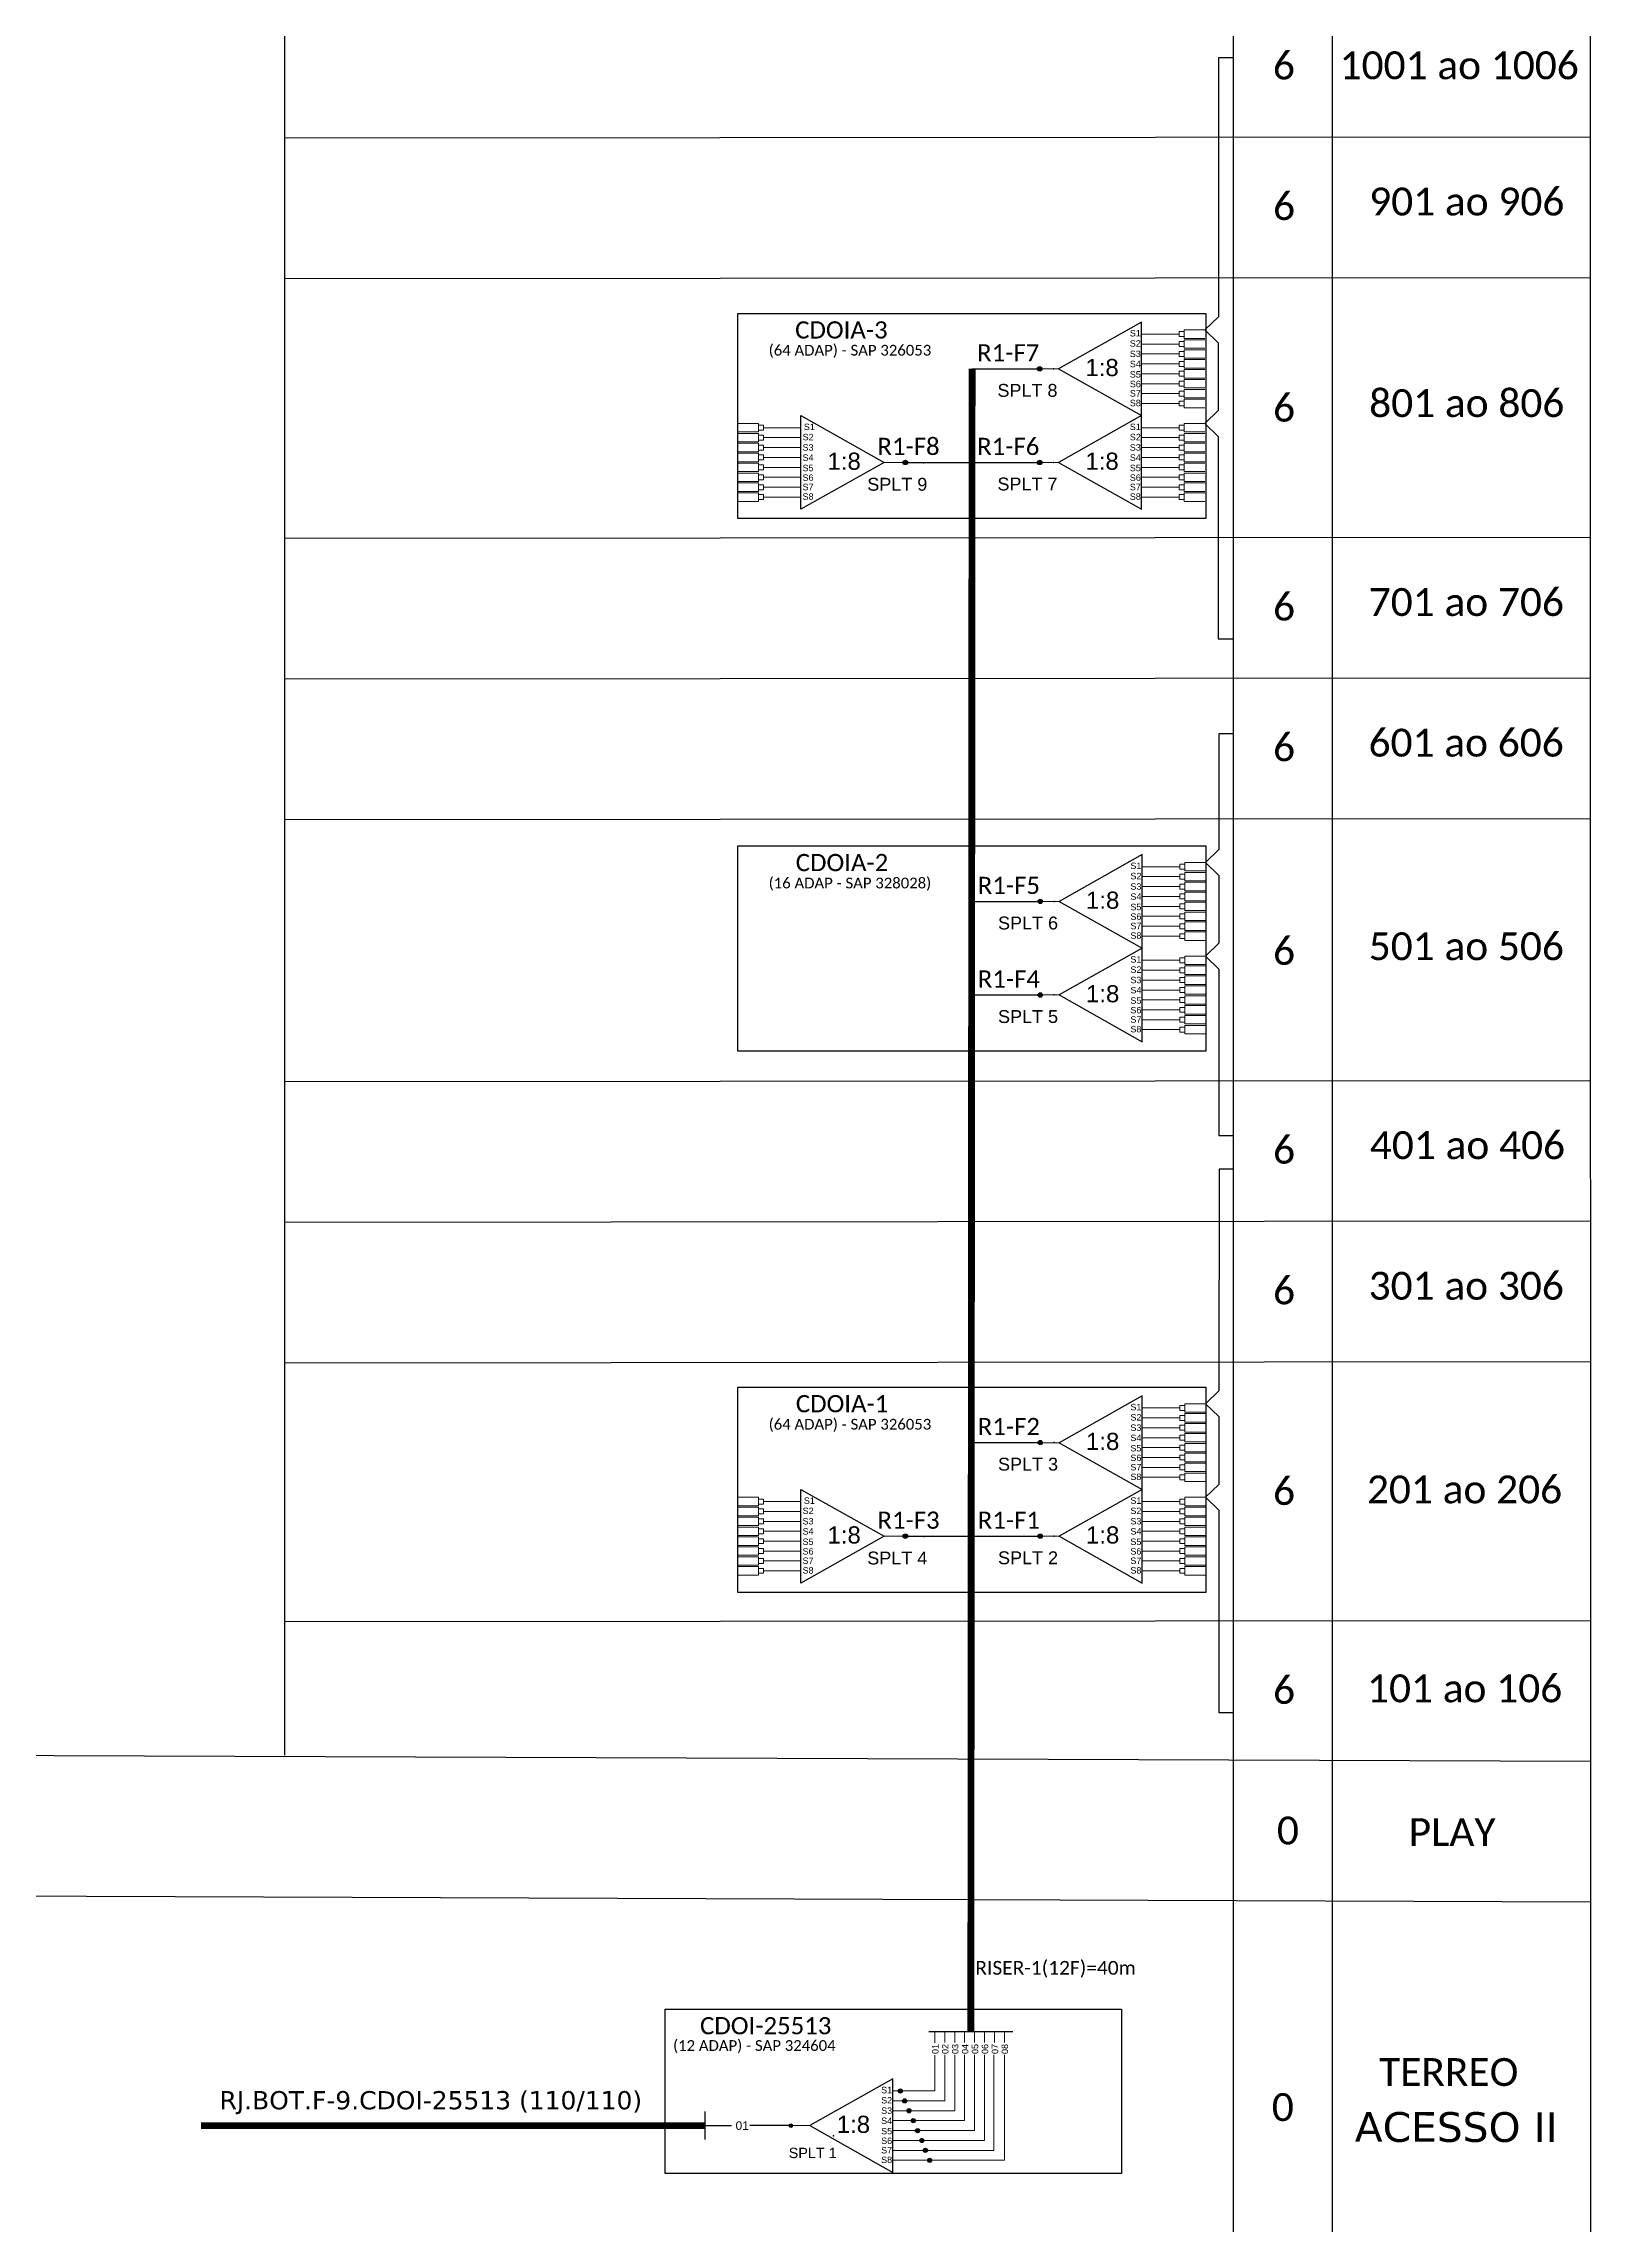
# Model space of a CAD drawing. Extents: x -4 to 1788, y 1 to 595.
# Drawn here: x 1454.3 to 1634.3, y 213.3 to 467.2 of the extents above; entities that cross this region are included whole.
import ezdxf
from ezdxf.enums import TextEntityAlignment as Align

# ---------------------------------------------------------------- set-up
doc = ezdxf.new("R2010")
doc.units = 0
doc.layers.add('40.1-ETIQUETAS', color=1, linetype='Continuous', lineweight=20)
doc.layers.add('label_cabos', color=7, linetype='Continuous')
doc.styles.add('ARIAL', font='arial.ttf')
doc.styles.add('siredit', font='verdana.ttf')
doc.styles.add('WMF-Calibri0', font='calibri.ttf')

# ---------------------------------------------------------------- blocks, each defined once
blk = doc.blocks.new('SPLT_1-8_SC-APC')
at = {"color": 1}
blk.add_lwpolyline([(-7.37, -2.1), (-17.04, -7.55), (-7.37, -13), (-7.37, -2.1)], dxfattribs=at)
at = {"color": 3, "lineweight": 0}
for points in [[(-2.99, -3.51), (-7.37, -3.51)], [(-7.37, -4.66), (-2.99, -4.66)], [(-2.41, -3.02), (-2.41, -4)], [(-2.41, -3.02), (0, -3.02)], [(-2.41, -4), (0, -4)], [(-2.41, -4.17), (-2.41, -5.16)], [(-2.41, -4.17), (0, -4.17)], [(-7.37, -5.82), (-2.99, -5.82)], [(-7.37, -6.97), (-2.99, -6.97)], [(-2.41, -5.16), (0, -5.16)], [(-2.41, -5.32), (-2.41, -6.31)], [(-2.41, -5.32), (0, -5.32)], [(-2.41, -6.31), (0, -6.31)], [(-2.41, -6.48), (-2.41, -7.46)], [(-2.41, -6.48), (0, -6.48)], [(-2.41, -7.46), (0, -7.46)], [(-7.37, -8.12), (-2.99, -8.12)], [(-7.37, -9.28), (-2.99, -9.28)], [(-2.41, -7.63), (-2.41, -8.62)], [(-2.41, -7.63), (0, -7.63)], [(-2.41, -8.62), (0, -8.62)], [(-2.41, -8.78), (-2.41, -9.77)], [(-2.41, -8.78), (0, -8.78)], [(-2.41, -9.77), (0, -9.77)], [(-2.41, -9.94), (-2.41, -10.92)], [(-2.41, -9.94), (0, -9.94)], [(-7.37, -10.43), (-2.99, -10.43)], [(-7.37, -11.58), (-2.99, -11.58)], [(-2.41, -10.92), (0, -10.92)], [(-2.41, -11.09), (-2.41, -12.08)], [(-2.41, -11.09), (0, -11.09)], [(-2.41, -12.08), (0, -12.08)]]:
    blk.add_lwpolyline(points, dxfattribs=at)
for points in [[(-2.99, -3.22), (-2.41, -3.22), (-2.41, -3.8), (-2.99, -3.8)], [(-2.99, -4.38), (-2.41, -4.38), (-2.41, -4.95), (-2.99, -4.95)], [(-2.99, -5.53), (-2.41, -5.53), (-2.41, -6.1), (-2.99, -6.1)], [(-2.99, -6.68), (-2.41, -6.68), (-2.41, -7.26), (-2.99, -7.26)], [(-2.99, -7.84), (-2.41, -7.84), (-2.41, -8.41), (-2.99, -8.41)], [(-2.99, -8.99), (-2.41, -8.99), (-2.41, -9.56), (-2.99, -9.56)], [(-2.99, -10.14), (-2.41, -10.14), (-2.41, -10.72), (-2.99, -10.72)], [(-2.99, -11.3), (-2.41, -11.3), (-2.41, -11.87), (-2.99, -11.87)]]:
    blk.add_lwpolyline(points, close=True, dxfattribs=at)
at = {"color": 1, "lineweight": 0}
blk.add_lwpolyline([(-17.04, -7.55), (-19.26, -7.55)], dxfattribs=at)
at = {"color": 1, "style": 'ARIAL'}
for s, height, p in [('S1', 0.75, (-8.74, -3.78)), ('S2', 0.75, (-8.74, -4.97)), ('1:8', 2, (-13.91, -8.4)), ('S3', 0.75, (-8.74, -6.18)), ('S4', 0.75, (-8.74, -7.36)), ('S5', 0.75, (-8.74, -8.57)), ('S6', 0.75, (-8.74, -9.69)), ('S7', 0.75, (-8.74, -10.78)), ('S8', 0.75, (-8.74, -11.9))]:
    blk.add_text(s, height=height, dxfattribs=at).set_placement(p)
blk = doc.blocks.new('SPLITTER_')
blk.add_point((0, 0))
at = {"style": 'ARIAL', "flags": 4}
blk.add_attdef('SPLT', (0, -3.26), '', height=1.5, dxfattribs=at)
blk = doc.blocks.new('SPLT_1-8_SC-APC_ESQ')
at = {"color": 1}
blk.add_lwpolyline([(7.37, -2.1), (17.04, -7.55), (7.37, -13), (7.37, -2.1)], dxfattribs=at)
at = {"color": 3, "lineweight": 0}
for points in [[(2.41, -3.02), (0, -3.02)], [(2.41, -4), (0, -4)], [(2.41, -4.17), (0, -4.17)], [(2.41, -3.02), (2.41, -4)], [(2.41, -4.17), (2.41, -5.16)], [(2.99, -3.51), (7.37, -3.51)], [(7.37, -4.66), (2.99, -4.66)], [(2.41, -5.16), (0, -5.16)], [(2.41, -5.32), (0, -5.32)], [(2.41, -6.31), (0, -6.31)], [(2.41, -6.48), (0, -6.48)], [(2.41, -7.46), (0, -7.46)], [(2.41, -5.32), (2.41, -6.31)], [(2.41, -6.48), (2.41, -7.46)], [(7.37, -5.82), (2.99, -5.82)], [(7.37, -6.97), (2.99, -6.97)], [(2.41, -7.63), (0, -7.63)], [(2.41, -8.62), (0, -8.62)], [(2.41, -8.78), (0, -8.78)], [(2.41, -9.77), (0, -9.77)], [(2.41, -9.94), (0, -9.94)], [(2.41, -7.63), (2.41, -8.62)], [(2.41, -8.78), (2.41, -9.77)], [(2.41, -9.94), (2.41, -10.92)], [(7.37, -8.12), (2.99, -8.12)], [(7.37, -9.28), (2.99, -9.28)], [(2.41, -10.92), (0, -10.92)], [(2.41, -11.09), (0, -11.09)], [(2.41, -12.08), (0, -12.08)], [(2.41, -11.09), (2.41, -12.08)], [(7.37, -10.43), (2.99, -10.43)], [(7.37, -11.58), (2.99, -11.58)]]:
    blk.add_lwpolyline(points, dxfattribs=at)
for points in [[(2.99, -3.22), (2.41, -3.22), (2.41, -3.8), (2.99, -3.8)], [(2.99, -4.38), (2.41, -4.38), (2.41, -4.95), (2.99, -4.95)], [(2.99, -5.53), (2.41, -5.53), (2.41, -6.1), (2.99, -6.1)], [(2.99, -6.68), (2.41, -6.68), (2.41, -7.26), (2.99, -7.26)], [(2.99, -7.84), (2.41, -7.84), (2.41, -8.41), (2.99, -8.41)], [(2.99, -8.99), (2.41, -8.99), (2.41, -9.56), (2.99, -9.56)], [(2.99, -10.14), (2.41, -10.14), (2.41, -10.72), (2.99, -10.72)], [(2.99, -11.3), (2.41, -11.3), (2.41, -11.87), (2.99, -11.87)]]:
    blk.add_lwpolyline(points, close=True, dxfattribs=at)
at = {"color": 1, "lineweight": 0}
blk.add_lwpolyline([(17.04, -7.55), (19.26, -7.55)], dxfattribs=at)
at = {"color": 1, "style": 'ARIAL'}
for s, height, p in [('S2', 0.75, (7.56, -4.97)), ('S1', 0.75, (7.7, -3.78)), ('S3', 0.75, (7.55, -6.18)), ('S4', 0.75, (7.55, -7.36)), ('1:8', 2, (10.45, -8.4)), ('S5', 0.75, (7.55, -8.57)), ('S6', 0.75, (7.55, -9.69)), ('S7', 0.75, (7.55, -10.78)), ('S8', 0.75, (7.55, -11.9))]:
    blk.add_text(s, height=height, dxfattribs=at).set_placement(p)

msp = doc.modelspace()

# ---------------------------------------------------------------- hatches: boundary and pattern name
h = msp.add_hatch(color=3)
h.dxf.hatch_style = 1
edge = h.paths.add_edge_path()
edge.add_arc((1570.22, 429.35), 0.256, 0, 360)
h = msp.add_hatch(color=3)
h.dxf.hatch_style = 1
edge = h.paths.add_edge_path()
edge.add_arc((1554.58, 418.45), 0.256, 0, 360)
h = msp.add_hatch(color=3)
h.dxf.hatch_style = 1
edge = h.paths.add_edge_path()
edge.add_arc((1570.22, 418.45), 0.256, 0, 360)
h = msp.add_hatch(color=3)
h.dxf.hatch_style = 1
edge = h.paths.add_edge_path()
edge.add_arc((1570.29, 367.35), 0.256, 0, 360)
h = msp.add_hatch(color=3)
h.dxf.hatch_style = 1
edge = h.paths.add_edge_path()
edge.add_arc((1570.29, 356.45), 0.256, 0, 360)
h = msp.add_hatch(color=3)
h.dxf.hatch_style = 1
edge = h.paths.add_edge_path()
edge.add_arc((1570.29, 304.34), 0.256, 0, 360)
h = msp.add_hatch(color=3)
h.dxf.hatch_style = 1
edge = h.paths.add_edge_path()
edge.add_arc((1554.58, 293.44), 0.256, 0, 360)
h = msp.add_hatch(color=3)
h.dxf.hatch_style = 1
edge = h.paths.add_edge_path()
edge.add_arc((1570.29, 293.44), 0.256, 0, 360)
h = msp.add_hatch(color=3)
h.dxf.hatch_style = 1
edge = h.paths.add_edge_path()
edge.add_arc((1554, 228.86), 0.242, 0, 360)
h = msp.add_hatch(color=3)
h.dxf.hatch_style = 1
edge = h.paths.add_edge_path()
edge.add_arc((1554.5, 227.7), 0.242, 0, 360)
h = msp.add_hatch(color=3)
h.dxf.hatch_style = 1
edge = h.paths.add_edge_path()
edge.add_arc((1555, 226.55), 0.242, 0, 360)
h = msp.add_hatch(color=3)
h.dxf.hatch_style = 1
edge = h.paths.add_edge_path()
edge.add_arc((1541.24, 224.82), 0.205, 0, 360)
h = msp.add_hatch(color=3)
h.dxf.hatch_style = 1
edge = h.paths.add_edge_path()
edge.add_arc((1555.5, 225.4), 0.242, 0, 360)
h = msp.add_hatch(color=3)
h.dxf.hatch_style = 1
edge = h.paths.add_edge_path()
edge.add_arc((1556, 224.24), 0.242, 0, 360)
h = msp.add_hatch(color=3)
h.dxf.hatch_style = 1
edge = h.paths.add_edge_path()
edge.add_arc((1556.5, 223.09), 0.242, 0, 360)
h = msp.add_hatch(color=3)
h.dxf.hatch_style = 1
edge = h.paths.add_edge_path()
edge.add_arc((1556.92, 221.94), 0.242, 0, 360)
h = msp.add_hatch(color=3)
h.dxf.hatch_style = 1
edge = h.paths.add_edge_path()
edge.add_arc((1557.42, 220.78), 0.242, 0, 360)

# ---------------------------------------------------------------- linework, layer by layer
for points in [[(1482.33, 267.95), (1482.32, 480.84)], [(1592.73, 480.97), (1592.74, 189.35)], [(1634.32, 480.97), (1634.33, 189.18)], [(1604.32, 189.31), (1604.3, 472.74)], [(1482.32, 456.25), (1634.32, 456.37)], [(1482.33, 439.88), (1634.33, 440)], [(1482.33, 409.62), (1634.33, 409.74)], [(1482.33, 393.24), (1634.33, 393.37)], [(1482.33, 376.87), (1634.33, 377)], [(1482.33, 346.38), (1634.33, 346.51)], [(1482.33, 330.01), (1634.33, 330.14)], [(1482.33, 313.64), (1634.33, 313.77)], [(1482.33, 283.5), (1634.33, 283.62)], [(1150.26, 269.05), (1634.33, 267.25)], [(1150.26, 252.68), (1634.33, 250.88)]]:
    msp.add_lwpolyline(points)
at = {"color": 3}
for points in [[(1592.68, 465.56), (1591.02, 465.56), (1591.02, 435.39), (1589.45, 433.88), (1591.01, 432.37), (1591.01, 424.49), (1589.45, 422.98), (1591.01, 421.47), (1591.01, 397.93), (1592.67, 397.93)], [(1592.74, 386.85), (1591.09, 386.85), (1591.08, 373.38), (1589.52, 371.88), (1591.08, 370.37), (1591.08, 362.49), (1589.52, 360.98), (1591.08, 359.47), (1591.08, 340.08), (1592.73, 340.08)], [(1592.75, 336.17), (1591.1, 336.17), (1591.09, 310.37), (1589.52, 308.87), (1591.09, 307.36), (1591.09, 299.48), (1589.52, 297.97), (1591.09, 296.46), (1591.09, 272.92), (1592.74, 272.92)], [(1531.26, 224.82), (1534.34, 224.82)], [(1541.24, 224.82), (1536.49, 224.82)]]:
    msp.add_lwpolyline(points, dxfattribs=at)
at = {"color": 1}
for points in [[(1535.06, 435.81), (1589.55, 435.81), (1589.55, 411.91), (1535.06, 411.91)], [(1535.06, 373.8), (1589.55, 373.8), (1589.55, 349.91), (1535.06, 349.91)], [(1535.06, 310.79), (1589.55, 310.79), (1589.55, 286.9), (1535.06, 286.9)], [(1526.62, 238.36), (1579.75, 238.36), (1579.75, 219.26), (1526.62, 219.26)]]:
    msp.add_lwpolyline(points, close=True, dxfattribs=at)
at = {"color": 5}
msp.add_lwpolyline([(1562.21, 235.77, 0.8, 0.8, 0), (1562.21, 241.24, 0.8, 0.8, 0), (1562.35, 429.35, 0.8, 0.8, 0)], format="xyseb", dxfattribs=at)
at = {"color": 5, "linetype": 'Continuous', "ltscale": 4}
for points in [[(1562.35, 429.35), (1570.19, 429.35)], [(1554.58, 418.45), (1562.42, 418.45)], [(1562.35, 418.45), (1570.19, 418.45)], [(1562.42, 367.35), (1570.26, 367.35)], [(1562.42, 356.45), (1570.26, 356.45)], [(1562.42, 304.34), (1570.26, 304.34)], [(1554.58, 293.44), (1562.42, 293.44)], [(1562.42, 293.44), (1570.26, 293.44)]]:
    msp.add_lwpolyline(points, dxfattribs=at)
at = {"color": 5}
msp.add_lwpolyline([(1557.32, 235.77), (1567.11, 235.77)], dxfattribs=at)
at = {"color": 5, "lineweight": 0}
for points in [[(1558.01, 235.77), (1558.01, 234.45)], [(1559.17, 235.77), (1559.17, 234.49)], [(1560.33, 235.77), (1560.33, 234.48)], [(1561.48, 235.77), (1561.48, 234.49)], [(1562.64, 235.77), (1562.64, 234.49)], [(1563.8, 235.77), (1563.8, 234.48)], [(1564.95, 235.77), (1564.95, 234.49)], [(1566.11, 235.77), (1566.11, 234.48)], [(1558.01, 233.02), (1558.01, 228.86), (1554.25, 228.86)], [(1554.75, 227.7), (1559.17, 227.7), (1559.17, 233.06)], [(1555.25, 226.55), (1560.33, 226.55), (1560.33, 233.06)], [(1555.75, 225.4), (1561.48, 225.4), (1561.48, 233.06)], [(1556.25, 224.24), (1562.64, 224.24), (1562.64, 233.06)], [(1556.75, 223.09), (1563.8, 223.09), (1563.8, 233.06)], [(1557.17, 221.94), (1564.9, 221.94), (1564.9, 233.06)], [(1557.67, 220.78), (1566.14, 220.78), (1566.14, 233.06)]]:
    msp.add_lwpolyline(points, dxfattribs=at)
at = {"color": 1}
for points in [[(1553.13, 230.27), (1543.46, 224.82), (1553.13, 219.37), (1553.13, 230.27)], [(1531.26, 223.19), (1531.26, 226.45)]]:
    msp.add_lwpolyline(points, dxfattribs=at)
at = {"color": 7, "lineweight": 0}
for points in [[(1554, 228.86), (1553.13, 228.86)], [(1553.13, 227.7), (1554.5, 227.7)], [(1553.13, 226.55), (1555, 226.55)], [(1553.13, 225.4), (1555.5, 225.4)], [(1553.13, 224.24), (1556, 224.24)], [(1553.13, 223.09), (1556.5, 223.09)], [(1553.13, 221.94), (1556.92, 221.94)], [(1553.13, 220.78), (1557.42, 220.78)]]:
    msp.add_lwpolyline(points, dxfattribs=at)
at = {"color": 1, "const_width": 0.8}
msp.add_lwpolyline([(1472.59, 224.82), (1531.26, 224.82)], dxfattribs=at)
at = {"color": 1, "lineweight": 0}
msp.add_lwpolyline([(1543.46, 224.82), (1541.24, 224.82)], dxfattribs=at)
at = {"color": 3}
for centre, radius in [((1570.22, 429.35), 0.256), ((1554.58, 418.45), 0.256), ((1570.22, 418.45), 0.256), ((1570.29, 367.35), 0.256), ((1570.29, 356.45), 0.256), ((1570.29, 304.34), 0.256), ((1554.58, 293.44), 0.256), ((1570.29, 293.44), 0.256), ((1554, 228.86), 0.242), ((1554.5, 227.7), 0.242), ((1555, 226.55), 0.242), ((1541.24, 224.82), 0.205), ((1541.24, 224.82), 0.205), ((1555.5, 225.4), 0.242), ((1556, 224.24), 0.242), ((1556.5, 223.09), 0.242), ((1556.92, 221.94), 0.242), ((1557.42, 220.78), 0.242)]:
    msp.add_circle(centre, radius, dxfattribs=at)

# ---------------------------------------------------------------- block references
for p in [(1589.45, 436.9), (1589.45, 426), (1589.52, 374.89), (1589.52, 364), (1589.52, 311.88), (1589.52, 300.99)]:
    msp.add_blockref('SPLT_1-8_SC-APC', p, dxfattribs=at)
ref = msp.add_blockref('SPLITTER_', (1571.83, 429.35), dxfattribs=dict(xscale=-1))
ref.add_attrib('SPLT', 'SPLT 8', (1565.3, 426.09), dxfattribs={"height": 1.5, "style": 'ARIAL'})
for p in [(1535.06, 426), (1535.06, 300.99)]:
    msp.add_blockref('SPLT_1-8_SC-APC_ESQ', p)
ref = msp.add_blockref('SPLITTER_', (1556.68, 418.42), dxfattribs=dict(xscale=-1))
ref.add_attrib('SPLT', 'SPLT 9', (1550.15, 415.16), dxfattribs={"height": 1.5, "style": 'ARIAL'})
ref = msp.add_blockref('SPLITTER_', (1571.83, 418.45), dxfattribs=dict(xscale=-1))
ref.add_attrib('SPLT', 'SPLT 7', (1565.3, 415.19), dxfattribs={"height": 1.5, "style": 'ARIAL'})
ref = msp.add_blockref('SPLITTER_', (1571.9, 367.35), dxfattribs=dict(xscale=-1))
ref.add_attrib('SPLT', 'SPLT 6', (1565.37, 364.08), dxfattribs={"height": 1.5, "style": 'ARIAL'})
ref = msp.add_blockref('SPLITTER_', (1571.9, 356.45), dxfattribs=dict(xscale=-1))
ref.add_attrib('SPLT', 'SPLT 5', (1565.37, 353.19), dxfattribs={"height": 1.5, "style": 'ARIAL'})
ref = msp.add_blockref('SPLITTER_', (1571.91, 304.34), dxfattribs=dict(xscale=-1))
ref.add_attrib('SPLT', 'SPLT 3', (1565.37, 301.08), dxfattribs={"height": 1.5, "style": 'ARIAL'})
ref = msp.add_blockref('SPLITTER_', (1556.68, 293.41), dxfattribs=dict(xscale=-1))
ref.add_attrib('SPLT', 'SPLT 4', (1550.15, 290.15), dxfattribs={"height": 1.5, "style": 'ARIAL'})
ref = msp.add_blockref('SPLITTER_', (1571.91, 293.44), dxfattribs=dict(xscale=-1))
ref.add_attrib('SPLT', 'SPLT 2', (1565.37, 290.18), dxfattribs={"height": 1.5, "style": 'ARIAL'})
ref = msp.add_blockref('SPLITTER_', (1546.23, 223.65), dxfattribs=dict(xscale=-0.8000000000001819, yscale=0.8000000000001819, zscale=0.8))
ref.add_attrib('SPLT', 'SPLT 1', (1541, 221.04), dxfattribs={"height": 1.2, "style": 'ARIAL'})

# ---------------------------------------------------------------- texts
at = {"color": 7, "style": 'WMF-Calibri0'}
for s, p in [('1001 ao 1006', (1605.14, 463.07)), ('901 ao 906', (1608.58, 447.21)), ('801 ao 806', (1608.58, 423.74)), ('701 ao 706', (1608.53, 400.58)), ('601 ao 606', (1608.51, 384.21)), ('501 ao 506', (1608.53, 360.51)), ('401 ao 406', (1608.66, 337.35)), ('301 ao 306', (1608.52, 320.98)), ('201 ao 206', (1608.32, 297.27)), ('101 ao 106', (1608.33, 274.11)), ('PLAY', (1613.18, 257.37)), ('TERREO', (1609.73, 229.44))]:
    msp.add_text(s, height=3.24, dxfattribs=at).set_placement(p)
at = {"color": 1}
for s, height, style, p in [('CDOIA-3', 2, 'WMF-Calibri0', (1541.75, 432.88)), ('CDOIA-2', 2, 'WMF-Calibri0', (1541.82, 370.87)), ('CDOIA-1', 2, 'WMF-Calibri0', (1541.83, 307.87)), ('CDOI-25513', 2, 'WMF-Calibri0', (1530.68, 235.45)), ('S1', 0.75, 'ARIAL', (1551.76, 228.59)), ('1:8', 2, 'ARIAL', (1546.59, 223.97)), ('S2', 0.75, 'ARIAL', (1551.76, 227.4)), ('S3', 0.75, 'ARIAL', (1551.76, 226.19)), ('S4', 0.75, 'ARIAL', (1551.76, 225.01)), ('S5', 0.75, 'ARIAL', (1551.76, 223.8)), ('S6', 0.75, 'ARIAL', (1551.76, 222.68)), ('S7', 0.75, 'ARIAL', (1551.76, 221.58)), ('S8', 0.75, 'ARIAL', (1551.76, 220.46))]:
    msp.add_text(s, height=height, dxfattribs=dict(at, style=style)).set_placement(p)
at = {"color": 1, "style": 'WMF-Calibri0'}
for s, p in [('(64 ADAP) - SAP 326053', (1548.13, 430.89)), ('(16 ADAP - SAP 328028)', (1548.13, 368.86)), ('(64 ADAP) - SAP 326053', (1548.13, 305.85)), ('(12 ADAP) - SAP 324604', (1537, 233.52))]:
    msp.add_text(s, height=1.25, dxfattribs=at).set_placement(p, align=Align.CENTER)
at = {"color": 5, "style": 'WMF-Calibri0'}
for s, height, p in [('R1-F7', 2, (1562.94, 430.22)), ('R1-F8', 2, (1551.33, 419.32)), ('R1-F6', 2, (1562.94, 419.32)), ('R1-F5', 2, (1563.01, 368.21)), ('R1-F4', 2, (1563.01, 357.32)), ('R1-F2', 2, (1563.01, 305.21)), ('R1-F3', 2, (1551.33, 294.31)), ('R1-F1', 2, (1563.01, 294.31)), ('RISER-1(12F)=40m', 1.6, (1562.73, 242.39))]:
    msp.add_text(s, height=height, dxfattribs=at).set_placement(p)
at = {"style": 'ARIAL'}
for s, p in [('01', (1558.07, 233.74)), ('02', (1559.22, 233.74)), ('03', (1560.38, 233.74)), ('04', (1561.54, 233.74)), ('05', (1562.69, 233.74)), ('06', (1563.85, 233.74)), ('07', (1565.01, 233.74)), ('08', (1566.16, 233.74))]:
    msp.add_text(s, height=0.75, rotation=90, dxfattribs=at).set_placement(p, align=Align.MIDDLE_CENTER)
msp.add_text('01', height=1, dxfattribs=at).set_placement((1535.59, 224.82), align=Align.MIDDLE_CENTER)
at = {"color": 7, "style": 'WMF-Calibri0', "flags": 4}
for tag, p in [('6', (1598.65, 464.67)), ('6', (1598.67, 448.3)), ('6', (1598.67, 424.83)), ('6', (1598.67, 401.67)), ('6', (1598.67, 385.3)), ('6', (1598.67, 361.59)), ('6', (1598.67, 338.44)), ('6', (1598.67, 322.06)), ('6', (1598.67, 298.71)), ('6', (1598.67, 275.55)), ('0', (1599.12, 259.18)), ('0', (1598.53, 226.98))]:
    msp.add_attdef(tag, text='XX', height=3.24, dxfattribs=at).set_placement(p, align=Align.MIDDLE_CENTER)
at = {"layer": '40.1-ETIQUETAS', "color": 1, "style": 'siredit'}
msp.add_text('RJ.BOT.F-9.CDOI-25513 (110/110)', height=2.117, dxfattribs=at).set_placement((1499.33, 227.78), align=Align.MIDDLE_CENTER)
at = {"layer": 'label_cabos', "color": 7, "style": 'siredit'}
msp.add_text('ACESSO II', height=3.458, rotation=359.9611, dxfattribs=at).set_placement((1606.9, 222.94))

doc.saveas('drawing.dxf')
